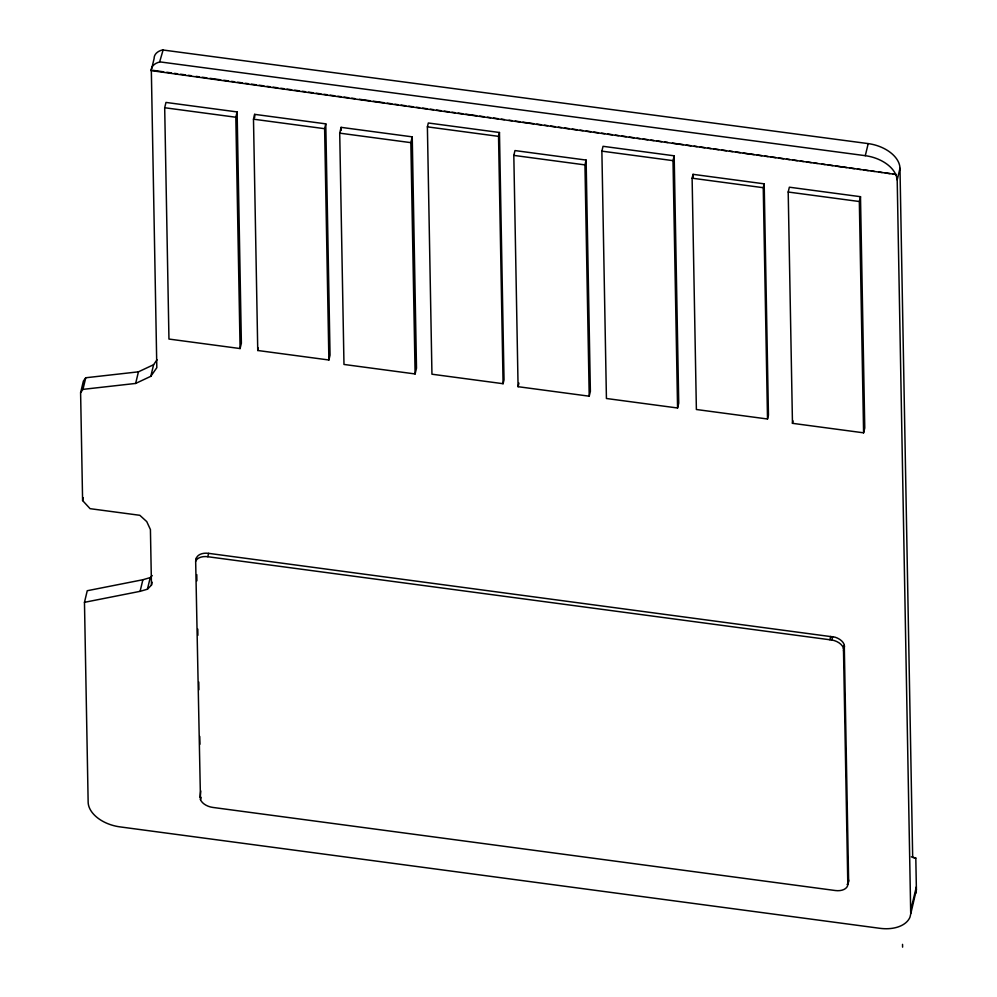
<?xml version="1.0" encoding="UTF-8"?>
<svg xmlns="http://www.w3.org/2000/svg" width="997" height="997" viewBox="0 0 997 997"><rect width="100%" height="100%" fill="white"/><g stroke="black" fill="none" stroke-linecap="round" stroke-linejoin="round"><path stroke-width="1.5" d="M196.073 559.953L196.471 557.859A12.911 8.138 13.5 0 1 208.61 553.347L834.975 637.158A12.911 8.138 13.5 0 1 844.048 644.224L844.521 646.43L843.512 650.891M848.621 881.061L847.512 886.021A12.911 8.138 13.5 0 1 835.374 890.533L212.86 807.433A12.911 8.138 13.5 0 1 200.484 799.644L195.661 561.236L196.471 557.859M902.597 947.15L902.534 944.371M911.345 856.834L915.807 858.093L916.393 889.66L909.987 917.153A31.929 20.139 13.5 0 1 879.94 928.319L119.939 826.874A31.929 20.139 13.5 0 1 88.147 802.149L84.471 602.325L87.25 590.723L142.883 579.743L150.235 577.599L152.229 575.556M915.67 893.486L916.393 889.66M892.951 174.026L896.029 174.463L151.208 70.6L154.111 58.524A17.472 11.017 13.5 0 1 162.523 49.937L868.2 143.605A31.929 20.139 13.5 0 1 899.979 168.331L912.679 857.408L915.807 858.093M84.471 602.325L140.103 591.333L147.444 589.202L151.457 585.114L150.422 529.544L146.746 521.605L139.817 515.299L90.079 508.669L82.601 500.556L80.607 392.693L83.387 381.103L85.742 377.763L138.433 371.831L153.588 364.715L157.028 359.78M151.208 70.6A17.472 11.017 13.5 0 1 159.62 62.013L163.147 49.85M80.607 392.693L82.963 389.366L85.742 377.763M164.692 107.738L165.976 102.429L237.112 111.926L241.374 343.23L240.09 348.551L168.954 339.055L164.692 107.738L235.828 117.235L240.09 348.551M82.601 500.556L83.287 497.665M82.963 389.366L135.654 383.434L138.433 371.831M135.654 383.434L150.809 376.305L153.588 364.715M235.828 117.235L237.112 111.926M140.103 591.333L142.883 579.743M253.487 119.191L254.646 114.356L325.782 123.852L330.044 355.156L328.885 359.992L257.749 350.495L253.487 119.191L324.623 128.688L328.885 359.992M147.444 589.202L150.235 577.599M151.457 585.114L152.142 582.211M195.661 561.236A12.911 8.138 13.5 0 1 207.8 556.725L208.61 553.347M257.749 350.495L258.323 348.078M324.623 128.688L325.782 123.852M339.715 133.149L341.099 127.354L412.235 136.851L416.497 368.155L415.113 373.95L343.977 364.453L339.715 133.149L410.851 142.646L415.113 373.95M200.011 797.438L200.771 790.945M200.484 799.644L201.02 797.388M410.851 142.646L412.235 136.851M427.389 126.856L428.324 122.992L499.46 132.489L504.021 379.845L503.086 383.708L431.95 374.211L427.389 126.856L498.537 136.352L503.086 383.708M498.537 136.352L499.46 132.489M513.816 155.395L514.975 150.572L586.111 160.068L590.374 391.372L589.215 396.195L518.079 386.699L513.816 155.395L584.952 164.891L589.215 396.195M518.079 386.699L518.938 383.085M584.952 164.891L586.111 160.068M601.876 151.145L603.035 146.31L674.171 155.806L678.733 403.162L677.574 407.997L606.425 398.501L601.876 151.145L673.012 160.642L677.574 407.997M673.012 160.642L674.171 155.806M692.117 178.201L693.04 174.338L764.188 183.834L768.45 415.138L767.516 419.002L696.38 409.505L692.117 178.201L763.253 187.698L767.516 419.002M763.253 187.698L764.188 183.834M788.203 192.022L789.362 187.199L860.498 196.696L864.76 428L863.601 432.823L792.465 423.326L788.203 192.022L859.339 201.519L863.601 432.823M792.465 423.326L793.039 420.921M895.917 174.949A31.929 20.139 13.5 0 0 865.296 155.682L868.2 143.605M859.339 201.519L860.498 196.696M910.71 913.339L897.2 179.921L899.979 168.331M829.915 639.775L830.725 636.398M207.8 556.725L831.822 640.024L832.632 636.647M847.811 884.439L843.474 648.673L844.285 645.296M847.799 883.392L848.609 880.015L844.322 647.502M910.66 910.56L916.343 886.881M150.809 376.305L156.816 367.669L151.332 70.114M160.243 61.926L865.296 155.682M152.865 70.326L163.658 71.846M166.748 72.27L171.372 72.918M174.45 73.354L177.541 73.79M180.619 74.214L185.243 74.862M188.333 75.298L191.412 75.735M196.035 76.383L199.126 76.806M202.204 77.243L206.828 77.891M209.918 78.327L220.711 79.835M223.789 80.271L228.413 80.919M231.503 81.343L234.582 81.779M237.672 82.215L242.296 82.863M245.374 83.287L248.465 83.723M251.543 84.159L256.167 84.807M259.257 85.231L263.881 85.879M266.959 86.315L270.05 86.751M273.128 87.175L277.752 87.823M280.842 88.259L283.921 88.696M287.011 89.119L291.635 89.767M294.713 90.204L299.337 90.852M302.427 91.288L305.506 91.712M308.596 92.148L313.22 92.796M316.298 93.232L320.922 93.88M324.013 94.304L327.091 94.74M330.181 95.176L334.805 95.824M337.883 96.248L340.974 96.684M344.052 97.12L348.676 97.768M351.767 98.192L354.845 98.628M359.468 99.276L370.261 100.797M373.352 101.22L384.144 102.741M387.222 103.165L391.846 103.813M394.937 104.249L398.015 104.685M401.106 105.109L405.729 105.757M408.807 106.193L413.443 106.841M416.522 107.277L419.6 107.701M422.691 108.137L427.314 108.785M430.392 109.221L433.483 109.645M436.561 110.081L441.185 110.729M444.276 111.166L448.899 111.814M451.977 112.237L455.068 112.673M458.146 113.11L462.77 113.758M465.861 114.181L476.653 115.702M479.731 116.126L484.355 116.774M487.446 117.21L490.524 117.646M493.615 118.07L498.238 118.718M501.317 119.154L504.407 119.59M509.031 120.238L512.109 120.662M515.2 121.098L519.823 121.746M522.902 122.182L533.694 123.69M536.785 124.127L541.408 124.775M544.487 125.198L547.577 125.634M550.656 126.071L555.279 126.719M558.37 127.142L561.448 127.579M564.539 128.015L569.162 128.663M572.241 129.099L576.877 129.747M579.955 130.171L583.033 130.607M586.124 131.043L590.747 131.691M593.826 132.115L598.462 132.763M601.54 133.199L604.618 133.635M607.709 134.059L612.332 134.707M615.411 135.143L618.501 135.58M621.58 136.003L626.203 136.651M629.294 137.088L633.918 137.736M636.996 138.172L640.086 138.595M643.165 139.032L647.801 139.68M650.879 140.116L653.957 140.54M657.048 140.976L661.672 141.624M664.75 142.06L667.84 142.484M672.464 143.132L683.257 144.652M686.335 145.076L690.971 145.724M694.049 146.16L697.127 146.596M700.218 147.02L704.842 147.668M707.92 148.104L711.011 148.541M714.089 148.964L718.712 149.612M721.803 150.049L726.427 150.697M729.517 151.133L732.596 151.556M735.674 151.993L740.31 152.641M743.388 153.077L754.181 154.585M757.259 155.021L761.895 155.669M764.973 156.093L768.051 156.529M771.142 156.965L775.766 157.613M778.844 158.049L783.48 158.697M786.558 159.121L789.636 159.557M792.727 159.994L797.351 160.642M800.429 161.065L803.52 161.502M806.598 161.938L811.234 162.586M814.312 163.01L817.39 163.446M822.027 164.094L825.105 164.53M828.183 164.954L832.819 165.602M835.897 166.038L846.69 167.546M849.768 167.982L854.404 168.63M857.482 169.066L860.561 169.49M863.651 169.926L868.275 170.574M871.353 171.01L874.444 171.434M879.067 172.082L882.146 172.518M885.236 172.955L889.86 173.603M831.822 640.024L834.153 640.535A12.911 8.138 13.5 0 1 843.238 647.601L843.474 648.673M896.029 174.463L897.2 179.921M848.609 880.015L848.322 882.644A12.911 8.138 13.5 0 1 847.101 884.476M693.04 174.338L693.102 177.441M341.099 127.354L341.161 130.457M254.646 114.356L254.696 117.459M196.783 574.608L196.895 580.827M197.78 629.082L197.892 635.301M198.752 681.998L198.901 689.774M199.761 736.471L199.911 744.261"/></g></svg>
